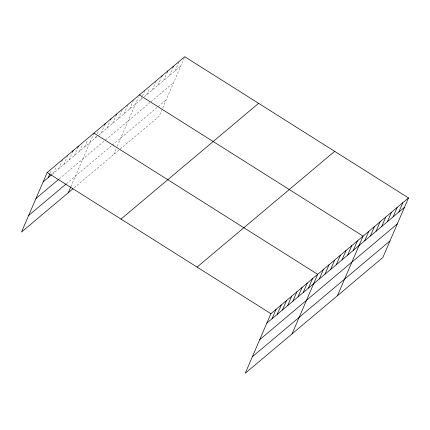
<?xml version="1.0" encoding="UTF-8"?>
<svg xmlns="http://www.w3.org/2000/svg" width="430" height="430" viewBox="0 0 430 430"><rect width="100%" height="100%" fill="white"/><g stroke="black" fill="none" stroke-linecap="round" stroke-linejoin="round"><path stroke-width="0.32" stroke-dasharray="2.15 1.61" d="M50.331 172.817L51.347 170.463M53.503 173.156L56.545 166.093M58.7 168.78L62.5 159.955M63.898 164.41L67.703 155.579M69.096 160.035L72.648 151.795M74.293 155.665L77.846 147.425M79.496 151.29L82.533 144.227M84.694 146.915L87.478 140.443M70.832 186.803L93.692 133.714M95.567 137.767L96.325 136.004M97.341 133.649L98.61 130.709M101.243 132.994L104.791 124.754M106.919 128.221L109.962 121.158M112.595 123.442L116.143 115.208M118.271 118.669L122.072 109.844M123.947 113.896L127.748 105.065M129.623 109.118L133.424 100.292M113.692 154.515L116.745 147.42M117.256 146.238L138.342 97.282M140.975 99.572L142.239 96.626M142.497 96.04L144.776 90.741M146.651 94.794L149.688 87.731M152.327 90.02L156.128 81.195M158.003 85.247L161.04 78.185M163.679 80.469L167.227 72.229M169.355 75.696L172.903 67.456M175.031 70.923L179.084 61.506M162.153 109.22L159.1 116.315L73.96 187.942M162.664 108.037L184.508 57.319M52.084 174.349L98.406 135.38M98.879 134.982L142.394 98.379M144.286 96.788L180.707 66.145M59.13 178.977L104.517 140.798M105.463 140.003L149.925 102.598M150.871 101.802L173.575 82.705M66.435 183.712L111.832 145.517M112.305 145.12L157.713 106.925M158.186 106.527L166.227 99.76"/><path stroke-width="0.64" d="M408.5 197.929L270.9 313.685L245.24 373.272L382.84 257.516L408.5 197.929L184.76 56.728L47.16 172.484L21.5 232.071L73.014 188.738M48.305 177.525L49.826 173.994M72.648 151.795L73.154 150.618M77.846 147.425L78.351 146.248M68.284 192.715L70.832 186.803M104.791 124.754L105.296 123.577M110.467 119.981L110.972 118.804M116.143 115.208L116.648 114.031M161.551 77.008L162.056 75.831M167.227 72.229L167.732 71.052M172.903 67.456L173.408 66.279M272.045 318.727L276.098 309.31M277.242 314.351L281.301 304.94M282.44 309.982L286.498 300.565M287.638 305.606L291.696 296.189M292.835 301.237L296.894 291.819M298.033 296.861L302.091 287.444M303.236 292.491L307.289 283.074M308.434 288.116L312.486 278.699M292.024 333.911L317.684 274.329L93.944 133.128M319.307 278.968L323.36 269.551M324.983 274.195L329.036 264.778M330.659 269.416L334.712 260.005M336.335 264.644L340.388 255.226M342.011 259.87L346.064 250.453M347.687 255.092L351.74 245.675M353.363 250.319L357.416 240.902M337.432 295.716L363.092 236.129L139.352 94.928M364.715 240.768L368.768 231.351M370.391 235.995L374.444 226.578M376.067 231.222L380.12 221.805M381.743 226.443L385.796 217.026M387.419 221.67L391.472 212.253M393.095 216.897L397.148 207.48M398.771 212.119L402.824 202.702M43.108 181.901L51.611 174.747M35.975 198.456L58.657 179.375M28.633 215.516L65.962 184.11M120.997 219.08L258.597 103.324M197.069 267.089L334.664 151.333M266.847 323.102L404.447 207.346M259.715 339.657L397.315 223.901M252.372 356.712L389.967 240.961M47.16 172.484L270.9 313.685"/></g></svg>
